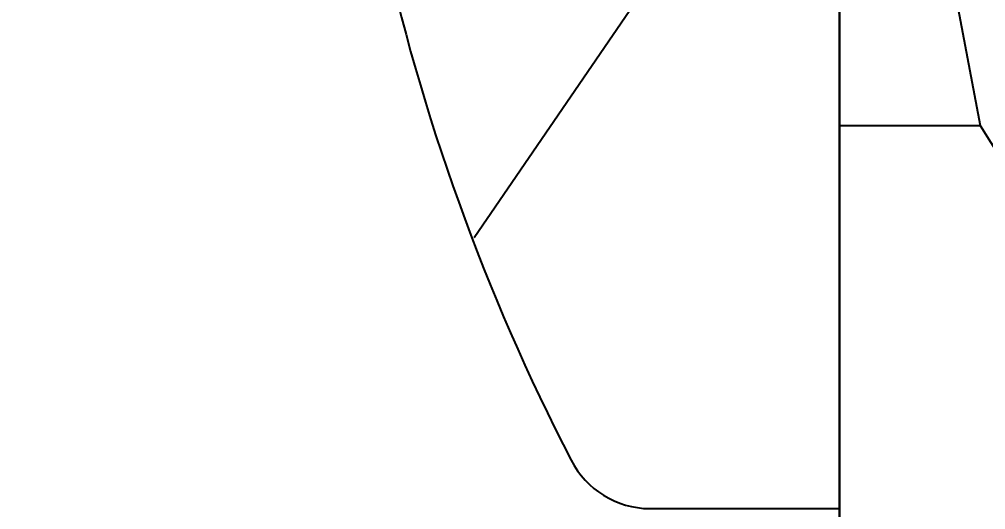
# Model space of a CAD drawing. Header units: millimetres. Extents: x -547695 to 905972, y -1055718 to 167349.
# Drawn here: x -514935.59 to -514889.32, y -1031175.53 to -1031152.07 of the extents above; entities that cross this region are included whole.
import ezdxf
from ezdxf import colors
from ezdxf.entities.mleader import LeaderData, LeaderLine
from ezdxf.math import Vec2, Vec3

# ---------------------------------------------------------------- set-up
doc = ezdxf.new("R2010")
doc.units = ezdxf.units.MM
for name, color, linetype, lineweight in [('A-SYMBOLS', 10, 'Continuous', 13), ('View-XTD-CT Cua$0$View-XĐL-CT Cửa$0$Dim - Vietduc', 149, 'Continuous', 13), ('View-XTD-CT Cua$0$View-XĐL-CT Cửa$0$KT-NetThay', 7, 'Continuous', 18), ('View-XTD-CT Cua$0$View-XĐL-CT Cửa$0$Profile - Vietduc', 14, 'Continuous', 30)]:
    doc.layers.add(name, color=color, linetype=linetype, lineweight=lineweight)
doc.layers.add('View-XTD-CT Cua$0$View-XĐL-CT Cửa$0$Screw', color=253, linetype='Continuous')
doc.styles.add('View-XTD-CT Cua$0$View-XĐL-CT Cửa$0$VnArial NarrowH', font='VHARIALN.TTF')
doc.styles.add('VTK_Arial', font='arial.ttf', dxfattribs={"width": 0.8})
doc.dimstyles.new('View-XTD-CT Cua$0$View-XĐL-CT Cửa$0$VD 1-1 x 25', dxfattribs={"dimscale": 25, "dimtxt": 2, "dimasz": 1, "dimexe": 1, "dimexo": 1, "dimgap": 0.5, "dimtad": 1, "dimdec": 0, "dimzin": 0, "dimdsep": 46, "dimtxsty": 'View-XTD-CT Cua$0$View-XĐL-CT Cửa$0$VnArial NarrowH', "dimcen": 0.09, "dimdle": 2, "dimclrd": 256, "dimclre": 256, "dimclrt": 7, "dimadec": 0, "dimazin": 0, "dimtm": 1e-09, "dimtfac": 1, "dimtdec": 0, "dimtix": 1, "dimtmove": 2, "dimatfit": 3, "dimfxl": 1, "dimtolj": 1, "dimtzin": 0, "dimarcsym": 0})

# ---------------------------------------------------------------- blocks, each defined once
blk = doc.blocks.new('View-XTD-CT Cua$0$View-XĐL-CT Cửa$0$ph sd 4.2x25 (elev)')
at = {"layer": 'View-XTD-CT Cua$0$View-XĐL-CT Cửa$0$Screw', "linetype": 'Continuous'}
blk.add_lwpolyline([(-3.05, -0.2666, 0.065654), (-1.7862, -3.7779, 0.27758), (-1.2634, -4.1), (0, -4.1), (0, 4.1), (-1.2634, 4.1, 0.241459), (-1.8915, 3.7779, 0.066264), (-3.05, 0.2666, 0.113267)], format="xyb", dxfattribs=at)
at = {"layer": 'View-XTD-CT Cua$0$View-XĐL-CT Cửa$0$Screw'}
for points in [[(1.2785, -2.1), (1.5947, -1.5523), (1.0072, 1.5523), (0.6632, 2.1), (0.347, 1.5523), (0.9345, -1.5523), (1.2785, -2.1), (0.6632, 2.1)], [(-1.146, -0.422), (-1.0341, 0), (-1.146, 0.422), (-1.146, -0.422), (-2.4314, -2.3)], [(0, -1.5523), (0.9345, -1.5523)]]:
    blk.add_lwpolyline(points, dxfattribs=at)
blk = doc.blocks.new('View-XTD-CT Cua$0$View-XĐL-CT Cửa$0$A$C77827696')
at = {"layer": 'View-XTD-CT Cua$0$View-XĐL-CT Cửa$0$Profile - Vietduc'}
blk.add_lwpolyline([(-3154.063, 5309.917), (-3154.063, 5457.917, -0.414214)], format="xyb", dxfattribs=at)
at = {"layer": 'View-XTD-CT Cua$0$View-XĐL-CT Cửa$0$Screw', "xscale": 4.999999999999999, "yscale": 4.999999999999999, "zscale": 4.999999999999999}
blk.add_blockref('View-XTD-CT Cua$0$View-XĐL-CT Cửa$0$ph sd 4.2x25 (elev)', (-3154.055, 5384.168), dxfattribs=at)
at = {"layer": 'View-XTD-CT Cua$0$View-XĐL-CT Cửa$0$Dim - Vietduc'}
blk.add_leader([(-3165.261, 5452.167), (-3279.54, 5338.664), (-4390.784, 5338.664)], dimstyle='View-XTD-CT Cua$0$View-XĐL-CT Cửa$0$VD 1-1 x 25', dxfattribs=at)

msp = doc.modelspace()

# ---------------------------------------------------------------- leaders
at = {"layer": 'A-SYMBOLS'}
ml = msp.add_multileader_mtext('Standard', dxfattribs=at)
ml.set_content('MOTOR', color=7, style='VTK_Arial')
ml.set_leader_properties()
ml.build(insert=Vec2(0, 0))
ml.multileader.update_dxf_attribs({"text_top_attachment_type": 0, "text_bottom_attachment_type": 0, "arrow_head_size": 80, "scale": 40})
ctx = ml.context
ctx.base_point, ctx.scale, ctx.char_height, ctx.arrow_head_size, ctx.landing_gap_size, ctx.plane_origin = Vec3(-523243.417, -1031154.621), 40, 100, 80, 80, Vec3(-525181.718, -1030978.273)
notes = []
notes.append((ctx, [(0, (1, 1, 0), (-523315.955, -1031154.621), (1, 0), 72.539, [(0, [(-523480.552, -1030945.202)], 256, [])])]))
ctx.mtext.insert, ctx.mtext.width, ctx.mtext.flow_direction = Vec3(-523163.417, -1031103.768), 760.16344, 5
for ctx, leaders in notes:
    for number, flags, end, landing, length, lines in leaders:
        leader = LeaderData()
        leader.index, (leader.has_last_leader_line, leader.has_dogleg_vector, leader.attachment_direction) = number, flags
        leader.last_leader_point, leader.dogleg_vector, leader.dogleg_length = Vec3(end), Vec3(landing), length
        for number, points, colour, breaks in lines:
            line = LeaderLine()
            line.index, line.vertices, line.color, line.breaks = number, Vec3.list(points), colors.encode_raw_color(colour), breaks
            leader.lines.append(line)
        ctx.leaders.append(leader)

# ---------------------------------------------------------------- next in the draw order: block references
at = {"layer": 'View-XTD-CT Cua$0$View-XĐL-CT Cửa$0$KT-NetThay', "xscale": 1.44, "yscale": 1.44, "zscale": 1.44}
msp.add_blockref('View-XTD-CT Cua$0$View-XĐL-CT Cửa$0$A$C77827696', (-510354.47, -1038899.165), dxfattribs=at)

doc.saveas('drawing.dxf')
